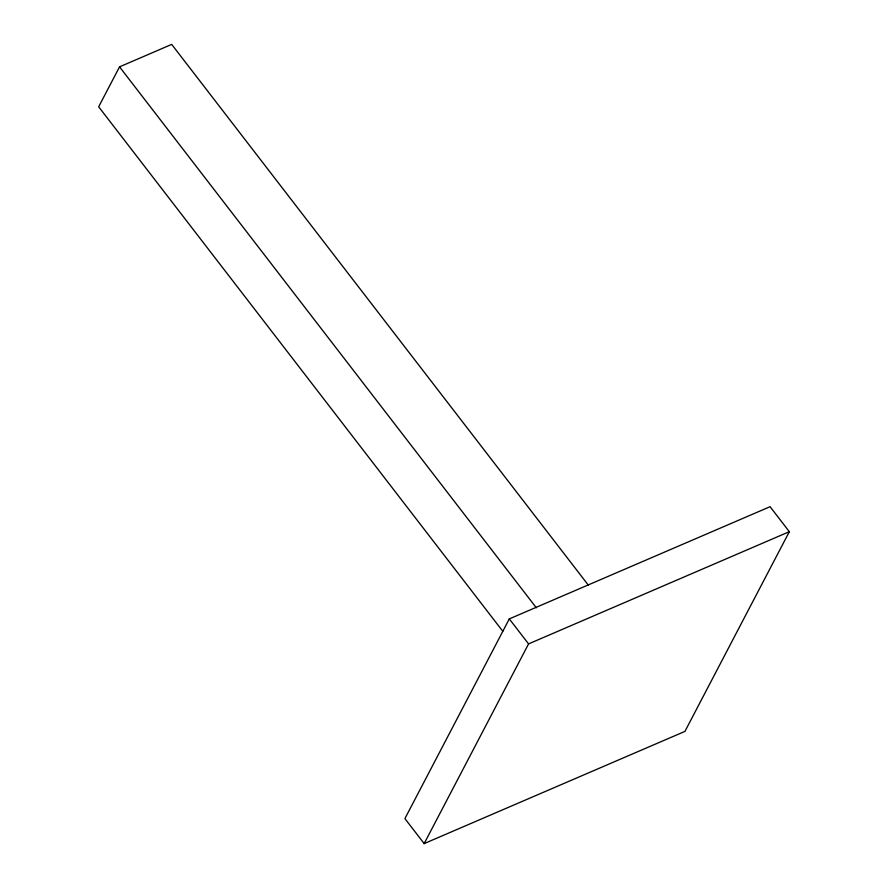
<?xml version="1.0" encoding="UTF-8"?>
<svg xmlns="http://www.w3.org/2000/svg" width="888" height="888" viewBox="0 0 888 888"><rect width="100%" height="100%" fill="white"/><g stroke="black" fill="none" stroke-linecap="round" stroke-linejoin="round"><path stroke-width="1.33" d="M588.5 585.37L171.695 44.4L119.547 66.844L98.668 106.782L502.786 631.29M509.301 618.903L404.906 818.603L424.164 843.6L684.937 731.39L789.332 531.69L770.074 506.693L509.301 618.903L528.571 643.9L424.164 843.6M528.571 643.9L789.332 531.69M119.547 66.844L536.341 607.814"/></g></svg>
